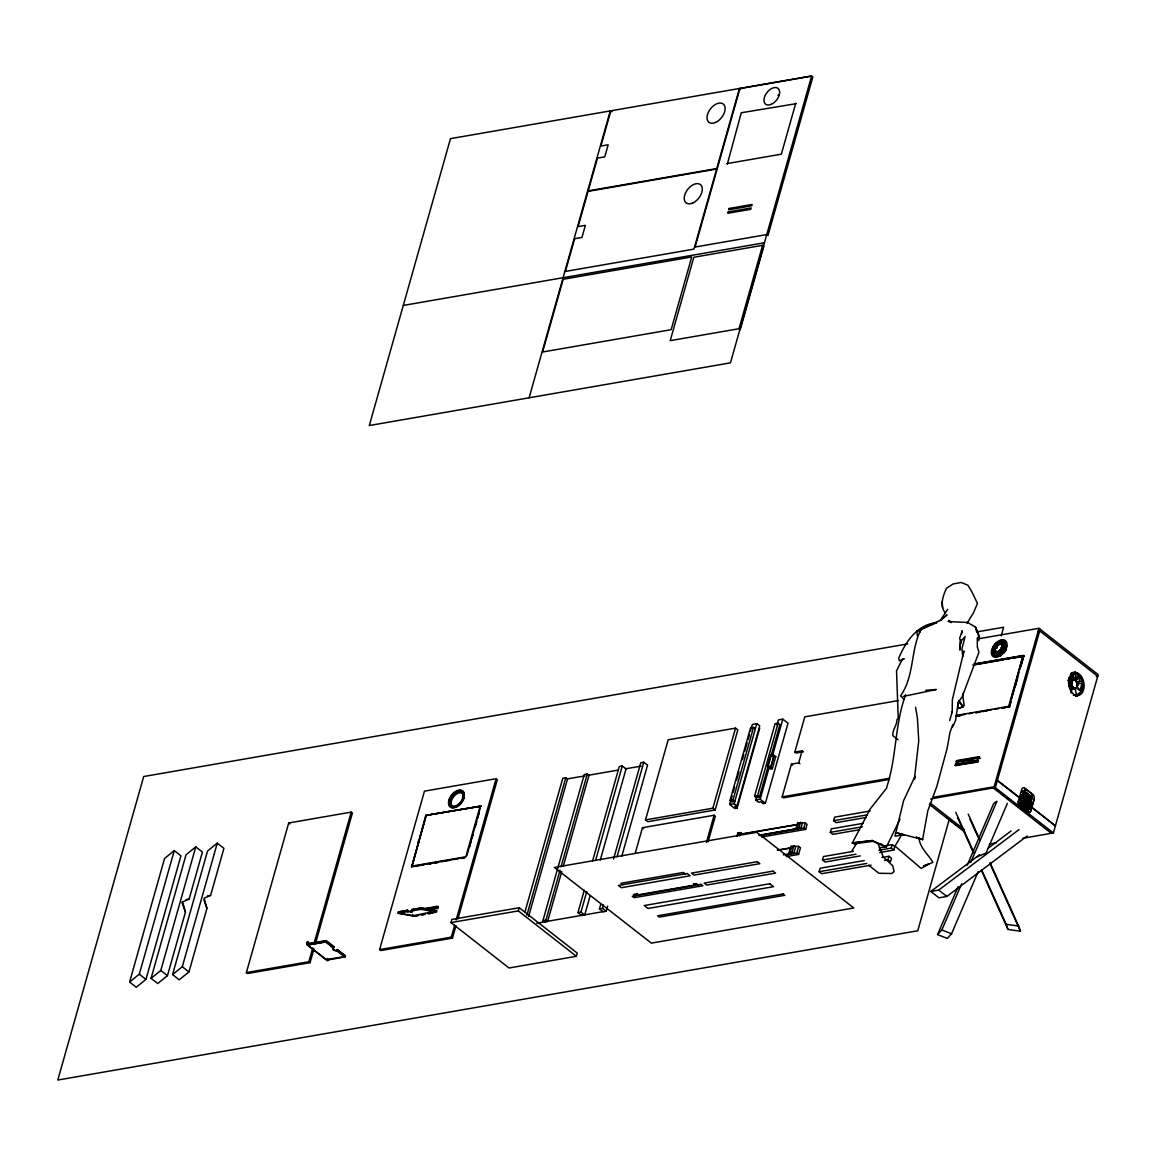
<?xml version="1.0" encoding="UTF-8"?>
<svg xmlns="http://www.w3.org/2000/svg" width="1156" height="1156" viewBox="0 0 1156 1156"><rect width="100%" height="100%" fill="white"/><g stroke="black" fill="none" stroke-linecap="round" stroke-linejoin="round"><path stroke-width="1.5" d="M1026.701 798.926L1027.698 797.842M1076.583 685.508L1077.681 685.306L1077.695 684.121L1077.031 681.895L1075.933 682.083L1076.12 680.609A11.748 7.731 80.2 0 0 1078.288 675.321A12.268 2.052 85 0 1 1079.574 681.549A11.849 7.803 80.2 0 1 1076.915 683.153M1025.011 793.912L1025.574 794.851M1020.286 802.539L1023.696 790.69M1027.222 808.593C1026.658 805.14 1034.1 795.039 1027.424 798.897C1027.164 795.212 1025.979 799.258 1025.256 797.626L1026.268 794.779L1028.623 796.441M1026.022 797.452L1026.456 799.316M1027.279 798.594L1027.207 797.553M1025.415 794.88C1026.383 793.493 1023.103 796.571 1025.69 793.608M1025.256 797.626L1024.187 793.637M1029.158 797.611C1031.716 796.73 1028.898 802.394 1028.074 798.189M1029.259 798.03L1029.346 797.423M1028.565 798.478C1028.985 800.761 1030.083 795.993 1031.976 797.004M1030.227 797.958L1027.149 808.492L1028.97 809.258L1032.221 797.12M1023.826 798.175L1023.869 797.539M1025.56 794.548L1023.797 793.493M1025.661 794.114L1024.534 795.646L1023.493 795.025M957.746 706.591L958.945 700.767L957.833 706.619M1027.251 810.11L1027.467 810.587M914.425 778.869L918.745 740.866L917.416 718.078L915.538 707.255M952.212 712.53L952.356 699.669L963.96 650.915L962.76 656.521L961.951 648.603L965.144 636.465L960.26 641.97L959.942 650.106L960.752 639.803M1004.044 644.08L1003.567 643.285L1003.683 644.051A6.257 3.8 -52 0 1 1003.35 651.175L1005.142 646.912L1004.087 644.253M1026.311 804.432C1024.404 796.253 1016.89 804.316 1025.647 806.787L1026.311 804.432L1022.121 801.411M1022.785 803.015L1023.176 803.738M914.569 779.39L915.003 776.37L903.587 800.675L895.004 836.164L903.949 834.719L922.604 839.574L927.791 810.905L936.822 786.412L947.096 748.51L950.03 732.167L952.833 724.537M952.356 711.359L949.683 720.535M1023.277 801.975L1026.123 804.085L1028.537 796.282M961.648 633.806L962.182 630.714L959.653 638.43L961.084 643.011M997.686 653.357C999.665 655.452 1000.532 653.747 998.018 653.256M1001.096 653.443L997.903 654.628L995.128 652.389M993.698 648.776A6.517 3.959 -52 0 0 996.934 653.574A6.517 3.959 -52 0 0 1003.365 647.1L1004.694 647.533L1003.885 645.684M1004.752 647.158L1003.567 646.103M1000.128 642.317A6.517 3.959 -52 0 1 1003.365 647.1C1001.558 649.817 1004.333 650.9 1004.694 647.533M1004.492 647.244L1003.581 645.135L1004.882 646.464M1069.878 686.881L1072.436 686.375L1071.814 683.052L1072.754 680.292L1071.626 683.052L1072.277 686.462L1073.548 688.095L1075.947 688.384L1071.15 688.514M1021.398 795.978L1021.384 795.155L1020.921 795.79M1021.442 795.79L1021.037 795.227M1023.696 794.374C1026.138 793.565 1023.349 793.175 1023.537 794.88M1024.751 790.444L1025.155 789.707M1025.054 790.429L1025.04 789.721M1024.765 794.707L1023.652 793.897L1023.956 795.545M1024.447 793.377L1022.887 794.129L1023.493 795.776L1025.083 794.49L1023.349 799.172L1024.664 793.941L1026.095 793.84M1025.329 804.995L1024.881 804.417M1028.392 798.131L1028.407 798.984M1029.245 798.175L1029.909 799.013M1029.62 798.868L1029.071 799.822L1028.349 799.143M1029.794 799.23L1032.308 797.799M1030.227 807.596L1030.198 808.405L1030.487 807.683M1031.629 795.819L1031.976 795.183M945.319 613.085C939.525 605.628 942.935 595.817 946.547 588.231L953.079 583.982L961.185 582.465L967.933 585.239L971.921 591.93L977.47 603.418L973.497 612.781L967.023 623.344M998.567 654.556L996.674 654.643M1027.106 800.617L1027.12 799.851M1025.993 797.799L1027.222 797.062M1020.69 804.345L1021.066 805.038M1020.315 800.125L1020.228 799.808M1027.987 797.77L1025.647 806.787M1026.889 798.565L1027.54 799.143L1026.759 799.23M129.588 982.051L164.557 858.46L174.267 850.599L180.928 855.801L145.945 979.392L136.235 987.253L129.588 982.051L139.298 974.19L174.267 850.599M151.075 978.323L186.058 854.732L195.769 846.871L202.416 852.073L189.107 899.122L182.576 901.926L185.437 912.098L167.447 975.664L157.736 983.525L151.075 978.323L160.8 970.462L195.769 846.871M172.576 974.58L207.545 850.989L217.27 843.143L223.917 848.345L210.609 895.394L204.063 898.198L206.938 908.37L188.948 971.936L179.223 979.782L172.576 974.58L182.301 966.734L217.27 843.143M313.955 948.917L310.068 962.673L247.586 973.525L246.373 972.586L288.711 822.971L351.193 812.119L352.407 813.058L315.906 942.039M246.373 972.586L308.854 961.734L312.756 947.978M314.215 942.819L351.193 812.119M325.761 941.981L326.137 940.565L333.983 946.706L333.636 947.949A2.904 1.286 15.8 0 0 333.304 949.741A2.904 1.286 15.8 0 0 337.263 950.781L345.124 956.922L345.471 955.694L337.133 949.582L336.844 950.651L344.387 956.547L326.31 959.697L307.698 945.117L325.761 941.981L333.304 947.891A2.904 1.286 15.8 0 0 333.347 949.567A2.904 1.286 15.8 0 0 336.699 950.665L336.844 950.651M333.304 947.891L333.983 946.706M337.263 950.781L337.624 949.553M529.101 397.794L610.281 110.904M455.97 925.783L452.473 938.123L380.815 950.55L379.601 949.611L424.454 791.152L496.112 778.711L497.326 779.664L457.906 918.904M411.868 866.595L425.784 815.341L480.723 806.267M411.652 866.87L426.188 815.5L480.939 805.992M411.825 867.014L426.188 815.5M412.692 914.54L412.316 915.884L437.04 910.827L421.059 907.922L411.753 909.541L412.504 911.116M437.647 908.659L434.656 908.211L435.147 906.998M435.09 908.139L435.509 906.636L438.095 906.651L437.676 908.154L427.417 909.931M434.8 908.24L436.144 907.778M436.39 906.954L422.879 909.295M427.778 909.411L436.376 907.908L436.809 906.42L438.095 906.651M437.647 907.72L428.703 909.411M411.377 866.22L465.839 856.769L480.231 805.891M466.88 855.657L480.246 807.972M469.495 847.232L470.94 842.103M471.908 838.678L473.368 833.534M475.304 826.685L476.763 821.555M477.731 818.13L479.176 812.986M450.985 922.589L451.88 919.41L519.232 907.72L577.278 953.136L576.382 956.301L509.016 967.991L450.985 922.589L518.336 910.899L576.382 956.301M379.601 949.611L451.274 937.169L454.684 925.118M456.143 919.945L496.112 778.711M727.355 164.007L741.271 112.753L796.209 103.679M518.336 910.899L519.232 907.72M524.838 912.344L562.784 778.248L565.79 777.728L567.48 779.057L528.567 916.578M526.876 915.249L565.79 777.728M561.744 871.595L547.641 921.433L544.62 921.968L542.93 920.638L584.271 774.52L587.291 774L588.982 775.329L563.203 866.436M542.93 920.638L545.935 920.118L560.053 870.266M561.021 866.827L587.291 774M726.878 163.632L781.34 154.167L795.733 103.303M739.016 328.709L762.613 245.318L763.827 246.257L740.216 329.662L739.016 328.709L670.22 340.659L693.817 257.253L762.613 245.318M590.051 896.102L584.705 915.003L581.699 915.523L577.942 912.59L584.271 890.25M592.537 861.018L619.298 766.486L622.304 765.951L626.046 768.885L600.267 859.992M577.942 912.59L580.962 912.07L586.8 891.449M595.557 860.498L622.304 765.951M607.666 906.116L606.206 911.275L603.201 911.795L599.444 908.862L600.903 903.703M613.547 859.009L640.8 762.743L643.805 762.223L647.548 765.156L621.769 856.264M599.444 908.862L602.449 908.341L603.432 904.902M617.044 856.769L643.805 762.223M635.222 853.244L642.447 827.696L714.119 815.255L715.318 816.194L708.093 841.756M645.525 819.893L668.182 739.826L735.534 728.135L737.831 729.927L715.174 809.995L647.822 821.685L645.525 819.893L712.876 808.203L715.174 809.995M712.876 808.203L735.534 728.135M706.403 842.507L714.119 815.255M729.985 800.487L733.005 799.966L734.811 801.383L731.806 801.903L729.985 800.487L750.519 727.933L753.539 727.413L755.345 728.829M759.709 728.121L737.066 808.188L734.913 808.564L729.711 804.489L732.153 795.877M733.121 792.424L734.58 787.265M736.531 780.358L738.973 771.746M742.398 759.68L743.814 754.637M744.767 751.284L747.137 742.889M748.091 739.537L749.522 734.508M750.461 731.141L752.368 724.436L756.804 723.656L759.709 725.925L737.051 805.992L734.768 806.397L737.066 808.188M733.005 799.966L753.539 727.413M729.711 804.489L734.147 803.723L756.804 723.656M736.863 836.395L737.803 833.057L740.678 832.566L742.369 833.881L798.623 824.257M739.724 835.904L740.678 832.566M754.565 796.224L775.098 723.67L778.104 723.15L779.924 724.566L759.391 797.12L756.385 797.64L754.565 796.224L757.585 795.704L759.391 797.12M776.933 725.029L778.378 719.913L782.814 719.148L788.016 723.208L765.359 803.275L763.22 803.651L760.923 801.845L758.625 802.25L755.721 799.981L756.689 796.571M757.585 795.704L778.104 723.15M770.835 754.738L767.425 766.804L769.434 766.457L772.338 768.726L775.734 756.645L772.844 754.391L770.835 754.738L773.74 757.007L775.748 756.66M755.721 799.981L760.171 799.201L769.434 766.457M772.844 754.391L782.814 719.148M770.561 767.786L773.928 755.851M773.74 757.007L770.33 769.072L772.338 768.726M889.022 779.505L783.349 797.842L782.15 796.889L791.412 764.145L798.695 762.888L799.909 763.827M794.822 752.079L802.105 750.822L803.319 751.761L796.036 753.033L794.822 752.079L804.793 716.836L898.487 700.565M798.695 762.888L802.105 750.822M790.892 854.053L789.201 852.723L791.094 846.048L798.666 846.365L800.472 847.782L798.594 854.443L786.239 856.596M797.987 828.982L796.296 827.667L797.712 822.653L805.284 822.956L807.09 824.387L805.674 829.387L761.587 837.045M789.75 852.752C795.126 839.299 786.615 852.088 790.906 853.648L783.306 854.876M796.845 827.682L798.073 823.347L796.628 827.725L798.001 828.577L760.807 835.123M789.201 852.723L792.077 852.232L793.955 845.556M796.296 827.667L799.157 827.161L800.573 822.162M795.646 846.886L793.767 853.547L792.077 852.232M802.278 823.491L800.862 828.491L799.157 827.161M785.719 854.949L796.773 853.027L798.666 846.365M759.969 835.586L803.868 827.971L805.284 822.956M871.104 865.136L821.714 873.705L819.17 871.711L820.168 868.214L864.269 860.555M860.295 855.902L825.023 862.029L822.48 860.035L823.462 856.538L853.46 851.336M859.515 829.719L832.855 834.343L830.311 832.363L831.308 828.852L863.301 823.303M866.379 817.422L836.149 822.667L833.62 820.688L834.603 817.176L870.165 811.006M887.967 859.775L888.964 856.278L891.493 858.258L890.51 861.755L887.967 859.775L884.441 860.382M878.921 850.238L891.276 848.099L892.259 844.603L894.802 846.582L893.805 850.079L879.702 852.536M977.73 762.05L955.159 765.474L955.535 764.145L978.467 760.157L978.092 761.486M956.157 761.963L956.532 760.634L979.464 756.66L979.089 757.989L956.157 761.963L973.439 759.463M956.576 765.734L956.951 764.391L978.12 760.72M957.558 762.223L957.934 760.894L979.103 757.223M949.163 819.763L917.748 930.768L57.8 1080.051L143.691 776.529L907.691 643.906M1001.183 635.916L1003.639 627.246L976.993 631.87M968.121 763.263L968.583 761.587M955.983 715.506L1008.682 706.359L1023.089 655.481L1009.174 706.735L1002.151 707.949M1009.275 707.125L1010.691 701.822M1011.702 698.571L1018.942 672.705M1019.91 669.281L1023.783 655.582L974.335 664.165M1009.52 707.313L1010.879 701.967M1015.243 686.548L1017.656 677.994M1021.051 666L1023.479 657.446M932.935 797.38L994.117 786.759L1038.955 628.3L1098.2 674.656L1053.405 832.941L1022.901 838.245M995.316 787.713L1040.169 629.254M1018.407 801.094L1021.687 789.49A3.396 2.24 80.2 0 1 1024.635 788.161L1032.857 794.519A3.396 2.24 80.2 0 1 1034.114 799.099L1030.849 810.732A3.396 2.24 80.2 0 1 1027.901 812.047L1019.664 805.689A3.396 2.24 80.2 0 1 1018.407 801.108L1018.508 801.079A3.396 2.24 80.2 0 0 1019.765 805.689M1021.543 795.155L1020.3 799.677M1030.805 797.727L1032.337 797.394L1023.493 790.632L1020.011 802.943L1028.753 809.792L1032.178 797.235M1021.716 803.723L1022.699 801.166L1026.441 803.507M1022.8 801.151L1023.262 801.079M1023.219 799.071L1025.95 793.724M1028.219 796.571L1027.829 799.547M1028.782 797.626L1026.976 801.469L1029.028 796.137M1028.883 804.504L1030.328 799.417M1034.129 799.114L1030.849 810.732M1082.088 690.739L1083.056 687.343M1025.647 794.215L1023.999 799.417L1027.366 801.672L1028.276 796.368M1025.704 795.92L1023.811 801.845M1027.67 797.929L1026.528 801.397M1003.466 651.247L1002.209 653.024L1003.408 651.724M1027.959 810.342L1027.93 809.995M1022.265 792.25L1023.941 790.632M1029.071 809.243L1026.701 808.694L1019.592 803.131L1026.803 808.68M997.426 654.585L996.169 654.469M1076.698 685.306L1077.565 683.557A11.647 7.673 80.2 0 0 1081.872 682.647A16.878 11.546 -72.2 0 1 1079.849 690.175A12.716 8.381 80.2 0 1 1079.068 689.843M919.916 632.26L921.159 629.023L941.186 619.862L947.024 614.862L940.03 620.772L947.689 609.313M996.934 654.166L995.952 654.065M1005.648 645.64L1001.197 642.129L1006.356 645.539M997.339 653.472L996.024 653.877M997.325 654.643L994.911 652.576L995.677 653.877M1001.761 643.198L1002.527 642.909M1002.772 643.748C1004.275 645.684 1006.327 646.074 1003.524 643.719M1023.941 793.724L1024.274 795.487M1023.739 794.779L1024.621 793.738M1030.025 799.403L1030.271 798.55M1077.074 681.939C1075.889 678.586 1070.268 679.136 1069.43 682.372L1071.814 681.953A4.422 2.919 80.2 0 1 1076.973 681.953A4.422 2.919 80.2 0 1 1075.109 688.557A4.422 2.919 80.2 0 1 1071.887 682.011L1071.988 681.997M1077.681 685.306L1075.875 688.514M978.164 871.624L951.561 933.773L947.27 938.412L937.574 934.597L958.049 886.739M967.24 865.28L993.365 804.229L995.504 801.903M937.574 934.597L941.865 929.959L961.633 883.748M970.809 862.289L996.949 801.238M1007.353 803.406L986.111 853.041L976.329 857.174M952.761 726.922L955.607 720.289L958.237 702.154L962.081 696.996L978.959 652.201L977.34 646.984L977.268 637.809M879.355 847.782L886.392 846.972L900.033 819.098M1025.56 797.495L1027.207 797.394M1026.138 797.149L1025.69 798.146M1020.445 805.01L1021.051 804.59M905.697 694.742C894.744 723.858 896.753 756.27 887.1 786.008L886.609 788.146L870.237 808.882L852.319 842.955L855.324 844.559M1000.475 643.979L1001.226 642.476M902.677 658.66L896.536 670.783L898.226 718.208L896.926 719.812C897.07 725.477 892.042 729.913 892.909 735.794L898.096 739.724M1025.805 797.64L1027.005 796.932M995.764 653.877L993.423 651.652L997.44 654.831L1002.209 653.024M996.458 654.238L996.458 654.238A6.257 3.8 -52 0 1 995.316 652.562M895.336 845.571L901.825 834.603M1006.818 645.814L1001.082 642.433M1002.295 642.404L1002.122 642.693A6.517 3.959 -52 0 1 997.353 652.475A6.517 3.959 -52 0 1 993.38 646.609A6.517 3.959 -52 0 1 1002.194 642.678L1002.353 642.779M1003.105 643.459L1002.44 643.314A6.3 3.829 -52 0 1 1002.483 651.536L1001.139 651.045L1002.266 651.955M999.926 652.157C1002.599 653.776 998.264 653.646 999.926 652.157C1002.686 654.527 998.538 650.207 1001.949 652.331C999.579 647.967 1005.893 651.507 1001.847 650.51M851.871 851.047L856.35 843.851M1075.21 688.543L1071.93 688.947M1028.999 809.417L1020.242 802.987M929.482 863.72L921.159 868.416L895.351 846.351M1023.349 803.536L1023.161 802.943M1023.479 794.071L1024.404 794.403L1023.913 795.357M1023.696 795.805L1024.433 794.606M1029.389 799.764L1030.112 798.319M996.327 654.426L995.244 652.923M995.359 653.198L993.669 651.204M995.475 653.472L993.871 652.735M995.937 644.817L995.374 645.496M1003.711 643.906L1003.451 643.516M1003.914 644.094L1002.729 643.56M995.056 652.172A6.083 3.699 -52 0 0 1001.847 652.027L1002.122 651.811M1027.294 799.172L1025.791 799.143M1023.869 790.675L1022.583 791.947M412.374 911.434L411.753 909.541M1077.305 686.866L1075.571 688.181L1077.305 686.866A11.647 7.673 80.2 0 0 1081.236 690.869A13.453 11.155 -77 0 1 1078.765 693.513L1078.707 693.557A13.424 11.127 -77 0 1 1075.672 695.334A13.453 11.863 74.4 0 0 1076.756 695.175A11.647 7.673 80.2 0 1 1075.499 688.6L1071.525 688.441A11.849 7.803 80.2 0 0 1071.077 689.265M1073.548 688.095L1069.835 685.725A11.647 7.673 80.2 0 0 1068.693 685.595M996.255 644.456L997.195 643.646M1027.135 836.005L946.851 896.449L938.961 897.807L930.811 891.435L979.566 854.746M988.163 848.258L1011.095 830.991M930.811 891.435L938.701 890.077L1018.985 829.632M1023.262 793.999L1024.433 793.869M1030.068 799.244L1029.028 799.446M1072.754 680.292L1075.759 680.263M1077.782 695.695L1075.644 696.215M333.607 946.822L326.064 940.912L308.854 943.903L307.785 941.808L306.586 942.501L306.73 944.524L327.293 960.607L328.535 960.39L327.842 958.758M307.554 943.253L308.753 942.559M993.611 650.539L994.666 652.273M1000.316 653.357C998.798 655.206 998.408 650.9 1000.33 653.602M917.257 635.742L917.011 631.248L921.159 629.023C910.364 649.889 914.699 675.827 900.538 695.941L904.079 699.525M917.011 631.248L936.765 622.65C917.214 624.385 905.654 641.696 898.703 658.284L899.368 660.813L904.454 658.819M1081.51 681.173L1079.227 681.289M927.979 864.312L923.485 866.09L932.906 862.39C928.095 854.082 920.032 848.215 918.948 837.883M412.374 911.246L407.461 911.694L407.447 910.278L407.909 911.564L398.155 913.312L398.126 911.896L407.447 910.278M1073.852 688.875L1076.756 687.401M958.382 708.498L963.15 706.822L959.379 700.912M1003.61 645.467L1004.781 645.135M958.324 708.223L963.15 706.822L958.714 701.36M1072.045 685.32L1069.473 685.797L1069.257 684.627L1069.228 683.456L1071.814 683.052M903.183 696.432L936.201 689.511L925.754 690.277M1023.667 795.473L1024.491 795.285M412.056 911.376L407.909 911.564M1071.034 680.248L1074.314 679.771M1074.762 688.745L1075.499 688.6L1073.332 688.73M777.901 95.211L779.26 94.98M403.285 305.444L764.448 242.746M977.788 638.921L1038.955 628.3M1038.261 631.162L1039.692 630.916L1097.723 676.332L1096.293 676.578M1005.243 647.403L1006.616 647.158M973.887 664.021L1023.089 655.481M974.378 664.397L1023.956 655.727M973.063 664.96L1024.057 655.943M973.193 665.047L976.704 664.44M980.216 663.833L1003.047 659.859M1006.573 659.252L1010.084 658.645M1013.595 658.039L1024.129 656.203M1073.173 680.205L1071.28 673.515L1073.635 680.133M1069.054 678.875L1076.12 677.647M1070.355 680.711L1075.08 679.916M1069.806 681.433L1072.363 681.086M1069.257 684.627L1071.829 684.193M567.524 778.884L585.037 775.849M588.548 775.243L618.316 770.069M625.324 768.856L641.089 766.125M462.4 797.813L463.773 797.568M462.761 798.088L464.134 797.857A10.057 6.112 -52 0 1 458.773 805.645M956.46 715.882L965.246 714.365M968.757 713.743L972.283 713.136M975.794 712.53L991.602 709.784M995.114 709.177L998.625 708.57M956.258 716.156L960.434 715.521M975.693 712.79L979.753 712.168M982.759 711.561L986.776 710.954M1002.18 708.18L1005.706 707.573M956.576 716.272L960.087 715.665M481.113 806.137L425.784 815.341M418.299 841.236L417.822 842.897M976.965 758.856L980.49 758.249M955.159 765.474L978.438 761.472M185.957 899.671L189.107 899.122M207.459 895.943L210.609 895.394M782.15 796.889L889.571 778.248M413.617 866.292L464.567 857.449M413.415 866.567L424.006 864.731M427.547 864.11L431.072 863.503M434.613 862.882L438.138 862.275M441.679 861.668L450.508 860.136M454.033 859.515L457.574 858.908M461.1 858.287L464.64 857.68M427.72 864.255L431.26 863.648M434.786 863.026L438.326 862.419M461.287 858.431L464.813 857.824M930.652 798.941L995.374 787.539M798.81 824.401L742.586 833.996M833.62 820.688L867.39 814.821M758.871 835.282L797.409 828.592M1022.048 790.877L1023.493 790.632M1032.756 794.533L1024.621 788.175M1019.419 797.495L1021.326 798.883L1020.199 799.533L1028.927 806.411M1027.857 796.34L1029.172 796.253M1019.65 799.36L1021.326 798.883L997.397 780.372M830.311 832.363L862.318 826.8M407.895 910.35L398.95 911.896L398.965 913.11L415.322 916.087L418.718 915.494M412.085 909.613L421.015 908.067L433.139 910.263M421.507 909.064L436.809 906.42M411.767 910.942L421.087 909.324L436.65 912.156M947.761 818.173L947.877 818.159A3.396 2.24 80.2 0 1 947.602 817.928A3.396 2.24 80.2 0 0 947.761 818.188L955.896 824.531A3.396 2.24 80.2 0 0 957.63 824.835M1019.664 805.689L1027.901 812.032M424.266 909.208L434.858 907.373M424.931 909.281L435.061 907.518M426.521 909.324L434.974 907.865M412.302 912.098L410.582 912.387L411.001 910.885L412.302 911.13M1028.074 805.602L1031.759 807.148M428.833 910.191L432.358 909.57M1028.407 806.194L1029.837 805.949L1055.385 825.948M777.237 850.079L792.005 847.651M778.176 850.238L790.444 848.099M417.258 915.523L413.718 916.13L398.155 913.312M420.784 914.916L424.31 914.295M427.836 913.688L434.887 912.46M422.113 914.902L425.509 914.324M428.905 913.731L432.301 913.139M955.896 824.531L955.998 824.517A3.396 2.24 80.2 0 0 957.732 824.806M333.636 947.949L325.775 941.793L308.58 944.784L308.493 943.614L326.137 940.565M306.73 944.524L308.58 944.784M885.207 845.816L892.259 844.603M822.48 860.035L855.989 854.226M881.898 857.492L888.964 856.278M819.17 871.711L866.798 863.445M989.218 844.097L996.313 842.854M536.687 923.182L603.244 911.622M327.928 959.913L345.124 956.922M1026.456 799.562L1027.279 799.215M855.108 843.721L872.968 841.308L883.805 846.076L881.103 843.967M1022.482 791.961L1025.979 794.562M872.433 840.513L852.319 842.955L872.433 840.513L886.392 846.972M1025.227 794.085L1026.037 793.984L1024.592 799.605M1001.197 642.129L1000.46 642.433M994.03 647.721L994.406 647.374A6.517 3.959 -52 0 1 998.813 642.722M1003.48 647.519L1004.232 648.299M1003.336 647.909L1004.087 648.675M948.108 621.538L967.673 622.477L975.491 627.116L978.366 634.138L978.756 640.569M1031.716 804.114L1031.239 803.723M1023.306 791.86L1029.866 796.889M981.733 870.006L1006.182 924.294L1018.609 926.028L1020.43 931.216L1008.003 929.482L981.314 870.222M1029.288 799.374L1028.667 798.637M1028.71 799.504L1029.852 799.692M1025.025 805.14L1025.141 805.183M1073.187 672.228L1075.311 672.619M1071.28 673.515L1072.176 673.673A11.546 7.601 80.2 0 1 1074.141 674.801M1071.8 680.089L1072.595 680.234M956.532 760.634L957.934 760.894M955.535 764.145L956.951 764.391M436.376 907.908L437.676 908.154M1002.382 643.097A6.3 3.829 -52 0 0 993.871 646.898A6.3 3.829 -52 0 0 997.715 652.562A6.3 3.829 -52 0 0 1002.382 643.097L1001.269 642.62A8.222 5 -52 0 1 1006.096 643.646M994.984 653.053L995.952 653.4M995.908 654.383L997.325 654.787M941.865 929.959L951.561 933.773M1072.493 687.444L1073.202 687.748A11.647 7.673 80.2 0 0 1071.034 693.036M1071.135 686.592L1073.202 687.748L1069.835 685.725M740.62 89.431L739.407 88.492L716.749 168.559L588.202 190.87L597.464 158.126L604.747 156.855L608.157 144.789L600.874 146.061L610.859 110.803L612.059 111.756M1075.138 671.838L1077.84 673.962M1001.53 642.129L1006.587 646.074M1002.266 643.574L1004.824 645.568M1003.625 645.77L1004.824 646.796M1003.451 646.84L1004.607 647.938M1003.379 647.172L1004.376 647.952M1002.816 648.646L1004 649.484M1002.613 648.978L1003.798 649.831M1002.165 649.73L1003.35 650.568M1001.963 650.062L1003.09 650.987M1002.555 651.623L1001.558 650.857M1000.879 651.348L1001.949 652.331M1000.258 651.883L1001.24 652.649M999.637 652.403L1000.648 653.429M998.986 652.779L999.983 653.805M998.322 653.154L999.319 653.935M997.036 653.559L998.278 654.527M993.539 651.955L997.556 655.134M993.77 652.49L997.671 655.409M1023.97 790.747L1032.091 796.99M1025.704 795.212L1023.898 799.085M1021.109 797.235L1029.635 803.911M1029.88 805.79L1055.442 825.774M997.353 780.531L1021.095 799.114M994.117 786.759L1053.405 832.941M993.221 787.915L1051.252 833.317M930.103 802.929L964.075 829.517M950.579 820.269L955.998 824.517M929.366 804.417L964.754 832.103M791.412 764.145L792.626 765.099M891.276 848.099L893.805 850.079M938.701 890.077L946.851 896.449M868.618 865.208L878.907 873.271L891.811 873.503L894.079 871.523L892.692 865.7L883.285 857.001L877.968 843.475M803.868 827.971L805.674 829.387M760.171 799.201L765.359 803.275M734.147 803.723L737.051 805.992M796.773 853.027L798.594 854.443M737.803 833.057L739.493 834.386M642.447 827.696L643.661 828.635M685.205 873.864L683.398 872.448L621.047 883.271L622.867 884.687M698.036 884.846L696.331 883.531L693.47 884.022L695.161 885.352M694.958 884.976L694.019 884.051L695.161 884.947L638.126 894.845L636.97 893.949L638.343 894.802M638.126 895.25L636.436 893.92L633.56 894.426L635.251 895.741M602.449 908.341L606.206 911.275M580.962 912.07L584.705 915.003M545.935 920.118L547.641 921.433M451.274 937.169L452.473 938.123M288.711 822.971L289.91 823.91M337.133 949.582L344.69 955.492M308.854 961.734L310.068 962.673M182.301 966.734L188.948 971.936M160.8 970.462L167.447 975.664M139.298 974.19L145.945 979.392M951.446 622.593L948.7 620.367L951.099 622.39M1002.83 651.29L1002.411 651.478A6.3 3.829 -52 0 1 994.897 652.287M1070.528 674.656A11.647 7.673 80.2 0 1 1071.41 680.19L1072.002 681.491A11.647 7.673 80.2 0 0 1068.809 677.922M1026.99 797.033L1027.655 797.857M1067.797 680.234A11.849 7.803 80.2 0 1 1069.791 682.3L1071.757 684.8A11.647 7.673 80.2 0 0 1068.78 684.973M1069.791 682.3L1071.757 684.8L1070.586 683.312M1024.361 793.811L1024.751 794.548M1071.41 680.19L1072.002 681.491L1071.67 680.479M968.208 814.099L979.724 839.646M990.042 862.578L1018.609 926.028M970.029 819.286L978.178 837.392M990.042 863.734L1020.43 931.216M955.781 812.365L974.233 853.33M957.587 817.552L973.164 852.117M979.551 637.101L975.491 627.116L976.719 632.159M203.933 900.076L206.938 908.37M181.824 902.142L185.437 912.098M1006.182 924.294L1008.003 929.482M1071.034 673.312L1072.797 679.54M1071.005 674.945L1072.32 679.627M1073.924 680.046L1073.852 679.728A11.647 7.673 80.2 0 0 1072.566 673.182A12.08 3.959 72.9 0 1 1073.866 673.384L1074.155 673.558A12.08 3.959 72.9 0 1 1075.99 675.393A11.647 7.673 80.2 0 1 1074.011 680.277M962.558 693.817L964.162 705.825M327.134 958.584L327.293 960.607M307.785 941.808L307.973 944.308M942.183 601.64L942.501 607.753M1082.435 684.121L1082.478 687.228M421.059 907.922L421.087 909.324M1073.866 695.348A13.453 11.863 74.4 0 1 1073.36 695.291M1068.997 685.869A4.537 2.991 80.2 0 1 1068.765 683.543M1070.572 680.335A4.537 2.991 80.2 0 1 1072.132 680.32M1078.678 689.641A12.716 8.381 80.2 0 1 1077.912 689.164M1071.843 673.095A11.546 7.601 80.2 0 1 1082.406 682.546A11.546 7.601 80.2 0 1 1076.135 695.565M1075.904 676.607A11.546 7.601 80.2 0 1 1077.363 678.962M1070.095 680.422A4.537 2.991 80.2 0 1 1070.861 680.248M998.972 641.869A8.699 5.289 -52 0 1 1005.893 646.276A8.222 5 -52 0 1 998.741 655.481A8.222 5 -52 0 1 993.149 651.16M993.423 647.851A8.699 5.289 -52 0 0 996.804 656.088A8.699 5.289 -52 0 0 1005.893 646.276A8.222 5 -52 0 0 1000.301 641.999M995.244 645.019A8.699 5.289 -52 0 1 997.657 642.707M1000.634 641.551A8.699 5.289 -52 0 1 1006.11 643.82A8.699 5.289 -52 0 1 1003.711 652.042M1001.356 654.412A8.699 5.289 -52 0 1 998.423 656.044M997.411 656.305A8.699 5.289 -52 0 1 992.744 652.432M993.177 649.6A8.699 5.289 -52 0 1 993.77 648.111M1006.197 649.585A10.057 6.112 -52 0 1 1004.102 652.865M992.701 648.371A10.057 6.112 -52 0 1 993.582 646.681A6.3 3.829 -52 0 1 1002.035 642.837A6.3 3.829 -52 0 1 997.368 652.302A6.3 3.829 -52 0 1 993.524 646.623M1000.489 640.54A10.057 6.112 -52 0 1 1003.394 640.034M1030.718 810.732A3.396 2.24 80.2 0 1 1027.8 812.061M947.356 817.639A3.396 2.24 80.2 0 1 946.764 816.541M947.241 817.653A3.396 2.24 80.2 0 1 946.663 816.57M463.7 794.996A8.222 5 -52 0 1 463.888 797.394M458.007 805.949A8.222 5 -52 0 1 456.75 806.556M452.473 806.296A8.222 5 -52 0 1 454.091 796.137A8.222 5 -52 0 1 463.253 794.056M454.221 807.827A10.057 6.112 -52 0 1 451.259 796.195A10.057 6.112 -52 0 1 464.235 793.247M457.256 806.671A10.057 6.112 -52 0 1 455.724 807.408M1006.457 648.343A8.222 5 -52 0 1 1005.951 649.744M1000.85 655.539A8.222 5 -52 0 1 999.593 656.146M995.316 655.885A8.222 5 -52 0 1 994.001 651.825M1071.785 673.197A11.603 7.644 80.2 0 1 1082.392 682.705A11.603 7.644 80.2 0 1 1076.092 695.796M1002.555 643.776A6.083 3.699 -52 0 1 1003.553 650.351A6.083 3.699 -52 0 1 996.414 653.993M995.721 653.328A6.083 3.699 -52 0 1 995.302 652.36M1003.249 643.921A6.083 3.699 -52 0 1 1001.847 652.027M1002.122 645.062A4.566 2.774 -52 0 1 1002.425 645.785M1001.92 648.718A4.566 2.774 -52 0 1 999.665 651.377A4.465 2.717 -52 0 0 1001.862 648.718M1001.717 648.574A4.537 2.76 -52 0 1 995.75 651.493A4.566 2.774 -52 0 1 995.446 650.741M998.206 645.149A4.566 2.774 -52 0 0 995.547 648.848A4.465 2.717 -52 0 1 999.145 644.701M1000.056 644.326A4.566 2.774 -52 0 1 1000.894 644.311M1000.07 642.505A6.3 3.829 -52 0 1 1001.804 649.961A6.3 3.829 -52 0 1 993.712 651.363M995.244 645.929A6.3 3.829 -52 0 1 998.798 642.895M1002.628 643.314A6.517 3.959 -52 0 1 1002.714 651.738A6.517 3.959 -52 0 1 994.854 652.519M1002.064 645.149A4.465 2.717 -52 0 1 1002.353 645.857M995.851 651.406A4.465 2.717 -52 0 1 995.547 650.698M1000.041 644.427A4.465 2.717 -52 0 1 1000.865 644.412M1001.833 650.134A4.465 2.717 -52 0 0 1002.425 649.152A4.566 2.774 -52 0 1 1001.891 650.178M996.602 648.27A4.465 2.717 -52 0 1 997.195 647.288M996.544 648.27A4.566 2.774 -52 0 1 997.151 647.259M995.75 651.493A4.537 2.76 -52 0 1 998.336 644.817A4.537 2.76 -52 0 1 1002.122 647.533M450.479 138.648L369.299 425.538L730.462 362.839L811.642 75.949L450.479 138.648M563.189 279.275L542.597 352.002L671.159 329.677L691.736 256.95L563.189 279.275M574.662 238.685L565.4 271.429L693.961 249.118L716.619 169.051L588.057 191.376L578.087 226.619L585.37 225.348L581.945 237.428L574.662 238.685M739.941 88.55L695.103 247.023L766.76 234.581L767.974 235.521L812.812 77.062L811.599 76.123L739.941 88.55M728.193 211.953L727.803 213.282L750.735 209.308L751.125 207.964L728.193 211.953M729.176 208.456L728.8 209.785L751.732 205.797L752.108 204.468L729.176 208.456M1029.837 799.172L1028.898 799.374L1029.953 799.331M741.242 833.216L742.398 834.112L741.242 833.216M756.775 832.306L554.389 867.448L651.377 943.123L853.778 907.98L756.775 832.306M687.213 873.517L618.417 885.453L621.321 887.721L690.118 875.786L687.213 873.517M757.281 861.697L691.49 873.112L694.034 875.106L759.824 863.677L757.281 861.697M773.032 871.133L704.235 883.083L706.778 885.062L775.56 873.127L773.032 871.133M701.042 884.326L632.245 896.276L634.066 897.692L702.848 885.742L701.042 884.326M769.824 883.748L644.268 905.538L648.01 908.472L773.566 886.681L769.824 883.748M783.161 893.978L657.62 915.783L659.31 917.098L784.852 895.308L783.161 893.978M1003.191 648.285L1004.174 649.065L1003.191 648.285M903.949 834.719L895.813 832.667L903.949 834.733M922.604 839.574L916.332 837.219L922.604 839.574M692.776 203.008A11.603 7.052 -52 0 0 701.36 185.596A11.603 7.052 -52 0 0 685.71 192.575A11.603 7.052 -52 0 0 692.776 203.008M715.564 122.435A11.603 7.052 -52 0 0 724.162 105.023A11.603 7.052 -52 0 0 708.498 112.016A11.603 7.052 -52 0 0 715.564 122.435M771.355 104.315A10.057 6.112 -52 0 0 778.812 89.214A10.057 6.112 -52 0 0 765.243 95.269A10.057 6.112 -52 0 0 771.355 104.315M999.969 655.943A10.057 6.112 -52 0 0 1005.576 640.756A10.057 6.112 -52 0 0 992.036 648.892A10.057 6.112 -52 0 0 999.969 655.943M456.317 805.718A8.222 5 -52 0 0 462.4 793.392A8.222 5 -52 0 0 451.317 798.334A8.222 5 -52 0 0 456.317 805.718M456.288 806.108A8.699 5.289 -52 0 0 462.732 793.045A8.699 5.289 -52 0 0 450.999 798.29A8.699 5.289 -52 0 0 456.288 806.108M455.869 806.902A10.057 6.112 -52 0 0 463.325 791.817A10.057 6.112 -52 0 0 449.756 797.871A10.057 6.112 -52 0 0 455.869 806.902M1069.083 678.37A11.603 7.644 80.2 0 0 1077.522 695.551A11.603 7.644 80.2 0 0 1082.421 678.211A11.603 7.644 80.2 0 0 1069.083 678.37M997.816 651.984A5.52 3.352 -52 0 0 1001.905 643.704A5.52 3.352 -52 0 0 994.449 647.028A5.52 3.352 -52 0 0 997.816 651.984M998.177 651.666A4.783 2.904 -52 0 0 1001.732 644.484A4.783 2.904 -52 0 0 995.2 647.302A4.783 2.904 -52 0 0 998.119 651.608A4.783 2.904 -52 0 0 1001.66 644.427A4.783 2.904 -52 0 0 995.273 647.36A4.783 2.904 -52 0 0 998.177 651.666M998.264 651.536A4.566 2.774 -52 0 0 1001.645 644.687A4.566 2.774 -52 0 0 995.475 647.432A4.566 2.774 -52 0 0 998.264 651.536M997.83 651.738A5.216 3.179 -52 0 0 1001.688 643.906A5.216 3.179 -52 0 0 994.651 647.057A5.216 3.179 -52 0 0 997.83 651.738M998.033 651.724A5 3.035 -52 0 0 1001.746 644.224A5 3.035 -52 0 0 994.998 647.23A5 3.035 -52 0 0 998.033 651.724M997.888 651.796A5.216 3.179 -52 0 0 1001.761 643.964A5.216 3.179 -52 0 0 994.709 647.1A5.216 3.179 -52 0 0 997.888 651.796"/></g></svg>
